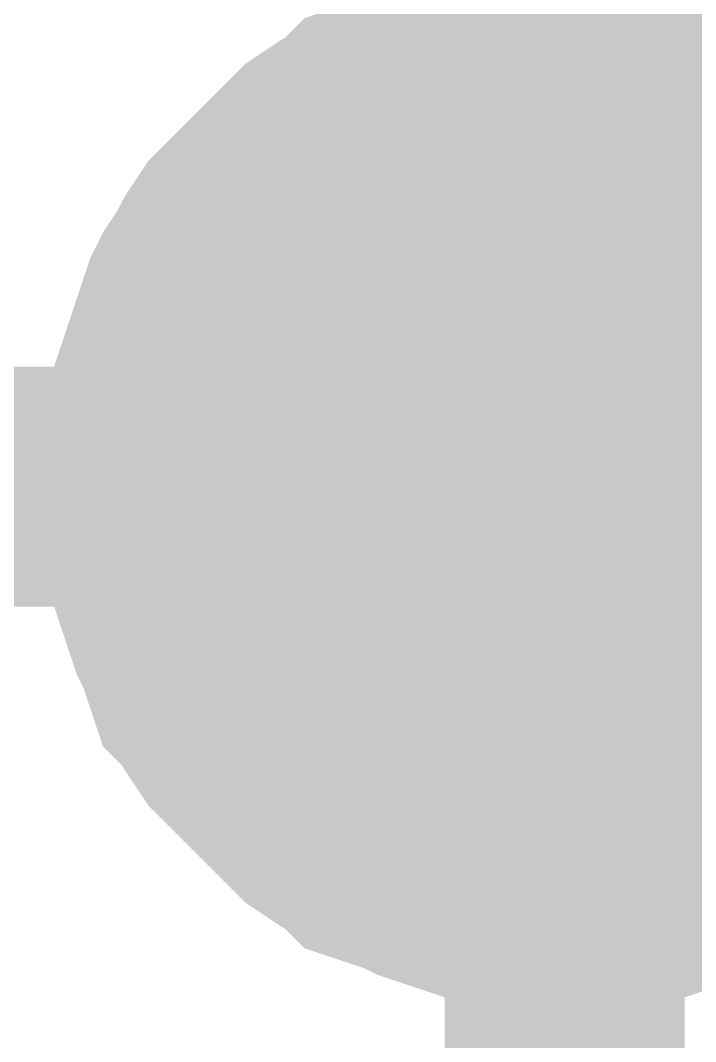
# Model space of a CAD drawing. Header units: inches. Extents: x 0 to 431, y 0 to 297.
# Drawn here: x 127.324 to 128.167, y 77.285 to 78.559 of the extents above; entities that cross this region are included whole.
import ezdxf

# ---------------------------------------------------------------- set-up
doc = ezdxf.new("R2010")
doc.units = ezdxf.units.IN
doc.layers.add('Sheet', color=255, linetype='Continuous')

msp = doc.modelspace()

# ---------------------------------------------------------------- linework, layer by layer
at = {"layer": 'Sheet'}
for points in [[(121.3751, 77.9772, 0.2997, 0.2997, 0), (128.0038, 77.9772, 0.2997, 0.2997, 0), (128.0038, 109.1563, 0.2997, 0.2997, 0), (97.3891, 109.1563, 0.2997, 0.2997, 0)], [(127.4997, 77.9772, 0.2997, 0.2997, 0), (127.4997, 78.0024, 0.2997, 0.2997, 0), (127.4997, 78.0276, 0.2997, 0.2997, 0), (127.5081, 78.0528, 0.2997, 0.2997, 0), (127.5081, 78.078, 0.2997, 0.2997, 0), (127.5165, 78.1032, 0.2997, 0.2997, 0), (127.5249, 78.1284, 0.2997, 0.2997, 0), (127.5333, 78.1536, 0.2997, 0.2997, 0), (127.5417, 78.1788, 0.2997, 0.2997, 0), (127.5501, 78.2041, 0.2997, 0.2997, 0), (127.5585, 78.2209, 0.2997, 0.2997, 0), (127.5753, 78.2461, 0.2997, 0.2997, 0), (127.5837, 78.2629, 0.2997, 0.2997, 0), (127.6005, 78.2881, 0.2997, 0.2997, 0), (127.6173, 78.3049, 0.2997, 0.2997, 0), (127.6341, 78.3217, 0.2997, 0.2997, 0), (127.6509, 78.3385, 0.2997, 0.2997, 0), (127.6677, 78.3553, 0.2997, 0.2997, 0), (127.6845, 78.3721, 0.2997, 0.2997, 0), (127.7013, 78.3889, 0.2997, 0.2997, 0), (127.7265, 78.4057, 0.2997, 0.2997, 0), (127.7433, 78.4141, 0.2997, 0.2997, 0), (127.7601, 78.4309, 0.2997, 0.2997, 0), (127.7853, 78.4393, 0.2997, 0.2997, 0), (127.8106, 78.4477, 0.2997, 0.2997, 0), (127.8274, 78.4561, 0.2997, 0.2997, 0), (127.8526, 78.4645, 0.2997, 0.2997, 0), (127.8778, 78.4729, 0.2997, 0.2997, 0), (127.903, 78.4813, 0.2997, 0.2997, 0), (127.9282, 78.4813, 0.2997, 0.2997, 0), (127.9534, 78.4897, 0.2997, 0.2997, 0), (127.9786, 78.4897, 0.2997, 0.2997, 0), (128.0038, 78.4897, 0.2997, 0.2997, 0)], [(127.4997, 77.9772, 0.2997, 0.2997, 0), (127.4997, 78.0024, 0.2997, 0.2997, 0), (127.4997, 78.0276, 0.2997, 0.2997, 0), (127.5081, 78.0528, 0.2997, 0.2997, 0), (127.5081, 78.078, 0.2997, 0.2997, 0), (127.5165, 78.1032, 0.2997, 0.2997, 0), (127.5249, 78.1284, 0.2997, 0.2997, 0), (127.5333, 78.1536, 0.2997, 0.2997, 0), (127.5417, 78.1788, 0.2997, 0.2997, 0), (127.5501, 78.2041, 0.2997, 0.2997, 0), (127.5585, 78.2209, 0.2997, 0.2997, 0), (127.5753, 78.2461, 0.2997, 0.2997, 0), (127.5837, 78.2629, 0.2997, 0.2997, 0), (127.6005, 78.2881, 0.2997, 0.2997, 0), (127.6173, 78.3049, 0.2997, 0.2997, 0), (127.6341, 78.3217, 0.2997, 0.2997, 0), (127.6509, 78.3385, 0.2997, 0.2997, 0), (127.6677, 78.3553, 0.2997, 0.2997, 0), (127.6845, 78.3721, 0.2997, 0.2997, 0), (127.7013, 78.3889, 0.2997, 0.2997, 0), (127.7265, 78.4057, 0.2997, 0.2997, 0), (127.7433, 78.4141, 0.2997, 0.2997, 0), (127.7601, 78.4309, 0.2997, 0.2997, 0), (127.7853, 78.4393, 0.2997, 0.2997, 0), (127.8106, 78.4477, 0.2997, 0.2997, 0), (127.8274, 78.4561, 0.2997, 0.2997, 0), (127.8526, 78.4645, 0.2997, 0.2997, 0), (127.8778, 78.4729, 0.2997, 0.2997, 0), (127.903, 78.4813, 0.2997, 0.2997, 0), (127.9282, 78.4813, 0.2997, 0.2997, 0), (127.9534, 78.4897, 0.2997, 0.2997, 0), (127.9786, 78.4897, 0.2997, 0.2997, 0), (128.0038, 78.4897, 0.2997, 0.2997, 0)], [(127.4997, 77.9772, 0.2997, 0.2997, 0), (127.4997, 78.0024, 0.2997, 0.2997, 0), (127.4997, 78.0276, 0.2997, 0.2997, 0), (127.5081, 78.0528, 0.2997, 0.2997, 0), (127.5081, 78.078, 0.2997, 0.2997, 0), (127.5165, 78.1032, 0.2997, 0.2997, 0), (127.5249, 78.1284, 0.2997, 0.2997, 0), (127.5333, 78.1536, 0.2997, 0.2997, 0), (127.5417, 78.1788, 0.2997, 0.2997, 0), (127.5501, 78.2041, 0.2997, 0.2997, 0), (127.5585, 78.2209, 0.2997, 0.2997, 0), (127.5753, 78.2461, 0.2997, 0.2997, 0), (127.5837, 78.2629, 0.2997, 0.2997, 0), (127.6005, 78.2881, 0.2997, 0.2997, 0), (127.6173, 78.3049, 0.2997, 0.2997, 0), (127.6341, 78.3217, 0.2997, 0.2997, 0), (127.6509, 78.3385, 0.2997, 0.2997, 0), (127.6677, 78.3553, 0.2997, 0.2997, 0), (127.6845, 78.3721, 0.2997, 0.2997, 0), (127.7013, 78.3889, 0.2997, 0.2997, 0), (127.7265, 78.4057, 0.2997, 0.2997, 0), (127.7433, 78.4141, 0.2997, 0.2997, 0), (127.7601, 78.4309, 0.2997, 0.2997, 0), (127.7853, 78.4393, 0.2997, 0.2997, 0), (127.8106, 78.4477, 0.2997, 0.2997, 0), (127.8274, 78.4561, 0.2997, 0.2997, 0), (127.8526, 78.4645, 0.2997, 0.2997, 0), (127.8778, 78.4729, 0.2997, 0.2997, 0), (127.903, 78.4813, 0.2997, 0.2997, 0), (127.9282, 78.4813, 0.2997, 0.2997, 0), (127.9534, 78.4897, 0.2997, 0.2997, 0), (127.9786, 78.4897, 0.2997, 0.2997, 0), (128.0038, 78.4897, 0.2997, 0.2997, 0)], [(127.4997, 77.9772, 0.2997, 0.2997, 0), (127.4997, 78.0024, 0.2997, 0.2997, 0), (127.4997, 78.0276, 0.2997, 0.2997, 0), (127.5081, 78.0528, 0.2997, 0.2997, 0), (127.5081, 78.078, 0.2997, 0.2997, 0), (127.5165, 78.1032, 0.2997, 0.2997, 0), (127.5249, 78.1284, 0.2997, 0.2997, 0), (127.5333, 78.1536, 0.2997, 0.2997, 0), (127.5417, 78.1788, 0.2997, 0.2997, 0), (127.5501, 78.2041, 0.2997, 0.2997, 0), (127.5585, 78.2209, 0.2997, 0.2997, 0), (127.5753, 78.2461, 0.2997, 0.2997, 0), (127.5837, 78.2629, 0.2997, 0.2997, 0), (127.6005, 78.2881, 0.2997, 0.2997, 0), (127.6173, 78.3049, 0.2997, 0.2997, 0), (127.6341, 78.3217, 0.2997, 0.2997, 0), (127.6509, 78.3385, 0.2997, 0.2997, 0), (127.6677, 78.3553, 0.2997, 0.2997, 0), (127.6845, 78.3721, 0.2997, 0.2997, 0), (127.7013, 78.3889, 0.2997, 0.2997, 0), (127.7265, 78.4057, 0.2997, 0.2997, 0), (127.7433, 78.4141, 0.2997, 0.2997, 0), (127.7601, 78.4309, 0.2997, 0.2997, 0), (127.7853, 78.4393, 0.2997, 0.2997, 0), (127.8106, 78.4477, 0.2997, 0.2997, 0), (127.8274, 78.4561, 0.2997, 0.2997, 0), (127.8526, 78.4645, 0.2997, 0.2997, 0), (127.8778, 78.4729, 0.2997, 0.2997, 0), (127.903, 78.4813, 0.2997, 0.2997, 0), (127.9282, 78.4813, 0.2997, 0.2997, 0), (127.9534, 78.4897, 0.2997, 0.2997, 0), (127.9786, 78.4897, 0.2997, 0.2997, 0), (128.0038, 78.4897, 0.2997, 0.2997, 0)], [(128.0038, 78.4897, 0.2997, 0.2997, 0), (128.0038, 78.4897, 0.2997, 0.2997, 0)], [(128.0038, 78.4897, 0.2997, 0.2997, 0), (128.029, 78.4897, 0.2997, 0.2997, 0), (128.0542, 78.4897, 0.2997, 0.2997, 0), (128.0794, 78.4813, 0.2997, 0.2997, 0), (128.1046, 78.4813, 0.2997, 0.2997, 0), (128.1298, 78.4729, 0.2997, 0.2997, 0), (128.155, 78.4645, 0.2997, 0.2997, 0), (128.1802, 78.4561, 0.2997, 0.2997, 0), (128.2054, 78.4477, 0.2997, 0.2997, 0), (128.2306, 78.4393, 0.2997, 0.2997, 0), (128.2474, 78.4309, 0.2997, 0.2997, 0), (128.2726, 78.4141, 0.2997, 0.2997, 0), (128.2894, 78.4057, 0.2997, 0.2997, 0), (128.3146, 78.3889, 0.2997, 0.2997, 0), (128.3314, 78.3721, 0.2997, 0.2997, 0)], [(128.0038, 78.4897, 0.2997, 0.2997, 0), (128.0038, 78.4897, 0.2997, 0.2997, 0)], [(128.0038, 78.4897, 0.2997, 0.2997, 0), (128.029, 78.4897, 0.2997, 0.2997, 0), (128.0542, 78.4897, 0.2997, 0.2997, 0), (128.0794, 78.4813, 0.2997, 0.2997, 0), (128.1046, 78.4813, 0.2997, 0.2997, 0), (128.1298, 78.4729, 0.2997, 0.2997, 0), (128.155, 78.4645, 0.2997, 0.2997, 0), (128.1802, 78.4561, 0.2997, 0.2997, 0), (128.2054, 78.4477, 0.2997, 0.2997, 0), (128.2306, 78.4393, 0.2997, 0.2997, 0), (128.2474, 78.4309, 0.2997, 0.2997, 0), (128.2726, 78.4141, 0.2997, 0.2997, 0), (128.2894, 78.4057, 0.2997, 0.2997, 0), (128.3146, 78.3889, 0.2997, 0.2997, 0), (128.3314, 78.3721, 0.2997, 0.2997, 0)], [(128.0038, 78.4897, 0.2997, 0.2997, 0), (128.0038, 78.4897, 0.2997, 0.2997, 0)], [(128.0038, 78.4897, 0.2997, 0.2997, 0), (128.029, 78.4897, 0.2997, 0.2997, 0), (128.0542, 78.4897, 0.2997, 0.2997, 0), (128.0794, 78.4813, 0.2997, 0.2997, 0), (128.1046, 78.4813, 0.2997, 0.2997, 0), (128.1298, 78.4729, 0.2997, 0.2997, 0), (128.155, 78.4645, 0.2997, 0.2997, 0), (128.1802, 78.4561, 0.2997, 0.2997, 0), (128.2054, 78.4477, 0.2997, 0.2997, 0), (128.2306, 78.4393, 0.2997, 0.2997, 0), (128.2474, 78.4309, 0.2997, 0.2997, 0), (128.2726, 78.4141, 0.2997, 0.2997, 0), (128.2894, 78.4057, 0.2997, 0.2997, 0), (128.3146, 78.3889, 0.2997, 0.2997, 0), (128.3314, 78.3721, 0.2997, 0.2997, 0)], [(128.0038, 78.4897, 0.2997, 0.2997, 0), (128.0038, 78.4897, 0.2997, 0.2997, 0)], [(128.0038, 78.4897, 0.2997, 0.2997, 0), (128.029, 78.4897, 0.2997, 0.2997, 0), (128.0542, 78.4897, 0.2997, 0.2997, 0), (128.0794, 78.4813, 0.2997, 0.2997, 0), (128.1046, 78.4813, 0.2997, 0.2997, 0), (128.1298, 78.4729, 0.2997, 0.2997, 0), (128.155, 78.4645, 0.2997, 0.2997, 0), (128.1802, 78.4561, 0.2997, 0.2997, 0), (128.2054, 78.4477, 0.2997, 0.2997, 0), (128.2306, 78.4393, 0.2997, 0.2997, 0), (128.2474, 78.4309, 0.2997, 0.2997, 0), (128.2726, 78.4141, 0.2997, 0.2997, 0), (128.2894, 78.4057, 0.2997, 0.2997, 0), (128.3146, 78.3889, 0.2997, 0.2997, 0), (128.3314, 78.3721, 0.2997, 0.2997, 0)], [(127.4997, 77.9772, 0.0991, 0.0991, 0), (127.4997, 78.0024, 0.0991, 0.0991, 0), (127.4997, 78.0276, 0.0991, 0.0991, 0), (127.5081, 78.0528, 0.0991, 0.0991, 0), (127.5081, 78.078, 0.0991, 0.0991, 0), (127.5165, 78.1032, 0.0991, 0.0991, 0), (127.5249, 78.1284, 0.0991, 0.0991, 0), (127.5333, 78.1536, 0.0991, 0.0991, 0), (127.5417, 78.1788, 0.0991, 0.0991, 0), (127.5501, 78.2041, 0.0991, 0.0991, 0), (127.5585, 78.2209, 0.0991, 0.0991, 0), (127.5753, 78.2461, 0.0991, 0.0991, 0), (127.5837, 78.2629, 0.0991, 0.0991, 0), (127.6005, 78.2881, 0.0991, 0.0991, 0), (127.6173, 78.3049, 0.0991, 0.0991, 0), (127.6341, 78.3217, 0.0991, 0.0991, 0), (127.6509, 78.3385, 0.0991, 0.0991, 0), (127.6677, 78.3553, 0.0991, 0.0991, 0), (127.6845, 78.3721, 0.0991, 0.0991, 0), (127.7013, 78.3889, 0.0991, 0.0991, 0), (127.7265, 78.4057, 0.0991, 0.0991, 0), (127.7433, 78.4141, 0.0991, 0.0991, 0), (127.7601, 78.4309, 0.0991, 0.0991, 0), (127.7853, 78.4393, 0.0991, 0.0991, 0), (127.8106, 78.4477, 0.0991, 0.0991, 0), (127.8274, 78.4561, 0.0991, 0.0991, 0), (127.8526, 78.4645, 0.0991, 0.0991, 0), (127.8778, 78.4729, 0.0991, 0.0991, 0), (127.903, 78.4813, 0.0991, 0.0991, 0), (127.9282, 78.4813, 0.0991, 0.0991, 0), (127.9534, 78.4897, 0.0991, 0.0991, 0), (127.9786, 78.4897, 0.0991, 0.0991, 0), (128.0038, 78.4897, 0.0991, 0.0991, 0)], [(127.4997, 77.9772, 0.0991, 0.0991, 0), (127.4997, 78.0024, 0.0991, 0.0991, 0), (127.4997, 78.0276, 0.0991, 0.0991, 0), (127.5081, 78.0528, 0.0991, 0.0991, 0), (127.5081, 78.078, 0.0991, 0.0991, 0), (127.5165, 78.1032, 0.0991, 0.0991, 0), (127.5249, 78.1284, 0.0991, 0.0991, 0), (127.5333, 78.1536, 0.0991, 0.0991, 0), (127.5417, 78.1788, 0.0991, 0.0991, 0), (127.5501, 78.2041, 0.0991, 0.0991, 0), (127.5585, 78.2209, 0.0991, 0.0991, 0), (127.5753, 78.2461, 0.0991, 0.0991, 0), (127.5837, 78.2629, 0.0991, 0.0991, 0), (127.6005, 78.2881, 0.0991, 0.0991, 0), (127.6173, 78.3049, 0.0991, 0.0991, 0), (127.6341, 78.3217, 0.0991, 0.0991, 0), (127.6509, 78.3385, 0.0991, 0.0991, 0), (127.6677, 78.3553, 0.0991, 0.0991, 0), (127.6845, 78.3721, 0.0991, 0.0991, 0), (127.7013, 78.3889, 0.0991, 0.0991, 0), (127.7265, 78.4057, 0.0991, 0.0991, 0), (127.7433, 78.4141, 0.0991, 0.0991, 0), (127.7601, 78.4309, 0.0991, 0.0991, 0), (127.7853, 78.4393, 0.0991, 0.0991, 0), (127.8106, 78.4477, 0.0991, 0.0991, 0), (127.8274, 78.4561, 0.0991, 0.0991, 0), (127.8526, 78.4645, 0.0991, 0.0991, 0), (127.8778, 78.4729, 0.0991, 0.0991, 0), (127.903, 78.4813, 0.0991, 0.0991, 0), (127.9282, 78.4813, 0.0991, 0.0991, 0), (127.9534, 78.4897, 0.0991, 0.0991, 0), (127.9786, 78.4897, 0.0991, 0.0991, 0), (128.0038, 78.4897, 0.0991, 0.0991, 0)], [(127.4997, 77.9772, 0.0991, 0.0991, 0), (127.4997, 78.0024, 0.0991, 0.0991, 0), (127.4997, 78.0276, 0.0991, 0.0991, 0), (127.5081, 78.0528, 0.0991, 0.0991, 0), (127.5081, 78.078, 0.0991, 0.0991, 0), (127.5165, 78.1032, 0.0991, 0.0991, 0), (127.5249, 78.1284, 0.0991, 0.0991, 0), (127.5333, 78.1536, 0.0991, 0.0991, 0), (127.5417, 78.1788, 0.0991, 0.0991, 0), (127.5501, 78.2041, 0.0991, 0.0991, 0), (127.5585, 78.2209, 0.0991, 0.0991, 0), (127.5753, 78.2461, 0.0991, 0.0991, 0), (127.5837, 78.2629, 0.0991, 0.0991, 0), (127.6005, 78.2881, 0.0991, 0.0991, 0), (127.6173, 78.3049, 0.0991, 0.0991, 0), (127.6341, 78.3217, 0.0991, 0.0991, 0), (127.6509, 78.3385, 0.0991, 0.0991, 0), (127.6677, 78.3553, 0.0991, 0.0991, 0), (127.6845, 78.3721, 0.0991, 0.0991, 0), (127.7013, 78.3889, 0.0991, 0.0991, 0), (127.7265, 78.4057, 0.0991, 0.0991, 0), (127.7433, 78.4141, 0.0991, 0.0991, 0), (127.7601, 78.4309, 0.0991, 0.0991, 0), (127.7853, 78.4393, 0.0991, 0.0991, 0), (127.8106, 78.4477, 0.0991, 0.0991, 0), (127.8274, 78.4561, 0.0991, 0.0991, 0), (127.8526, 78.4645, 0.0991, 0.0991, 0), (127.8778, 78.4729, 0.0991, 0.0991, 0), (127.903, 78.4813, 0.0991, 0.0991, 0), (127.9282, 78.4813, 0.0991, 0.0991, 0), (127.9534, 78.4897, 0.0991, 0.0991, 0), (127.9786, 78.4897, 0.0991, 0.0991, 0), (128.0038, 78.4897, 0.0991, 0.0991, 0)], [(127.4997, 77.9772, 0.0991, 0.0991, 0), (127.4997, 78.0024, 0.0991, 0.0991, 0), (127.4997, 78.0276, 0.0991, 0.0991, 0), (127.5081, 78.0528, 0.0991, 0.0991, 0), (127.5081, 78.078, 0.0991, 0.0991, 0), (127.5165, 78.1032, 0.0991, 0.0991, 0), (127.5249, 78.1284, 0.0991, 0.0991, 0), (127.5333, 78.1536, 0.0991, 0.0991, 0), (127.5417, 78.1788, 0.0991, 0.0991, 0), (127.5501, 78.2041, 0.0991, 0.0991, 0), (127.5585, 78.2209, 0.0991, 0.0991, 0), (127.5753, 78.2461, 0.0991, 0.0991, 0), (127.5837, 78.2629, 0.0991, 0.0991, 0), (127.6005, 78.2881, 0.0991, 0.0991, 0), (127.6173, 78.3049, 0.0991, 0.0991, 0), (127.6341, 78.3217, 0.0991, 0.0991, 0), (127.6509, 78.3385, 0.0991, 0.0991, 0), (127.6677, 78.3553, 0.0991, 0.0991, 0), (127.6845, 78.3721, 0.0991, 0.0991, 0), (127.7013, 78.3889, 0.0991, 0.0991, 0), (127.7265, 78.4057, 0.0991, 0.0991, 0), (127.7433, 78.4141, 0.0991, 0.0991, 0), (127.7601, 78.4309, 0.0991, 0.0991, 0), (127.7853, 78.4393, 0.0991, 0.0991, 0), (127.8106, 78.4477, 0.0991, 0.0991, 0), (127.8274, 78.4561, 0.0991, 0.0991, 0), (127.8526, 78.4645, 0.0991, 0.0991, 0), (127.8778, 78.4729, 0.0991, 0.0991, 0), (127.903, 78.4813, 0.0991, 0.0991, 0), (127.9282, 78.4813, 0.0991, 0.0991, 0), (127.9534, 78.4897, 0.0991, 0.0991, 0), (127.9786, 78.4897, 0.0991, 0.0991, 0), (128.0038, 78.4897, 0.0991, 0.0991, 0)], [(128.0038, 78.4897, 0.0991, 0.0991, 0), (128.0038, 78.4897, 0.0991, 0.0991, 0)], [(128.0038, 78.4897, 0.0991, 0.0991, 0), (128.029, 78.4897, 0.0991, 0.0991, 0), (128.0542, 78.4897, 0.0991, 0.0991, 0), (128.0794, 78.4813, 0.0991, 0.0991, 0), (128.1046, 78.4813, 0.0991, 0.0991, 0), (128.1298, 78.4729, 0.0991, 0.0991, 0), (128.155, 78.4645, 0.0991, 0.0991, 0), (128.1802, 78.4561, 0.0991, 0.0991, 0), (128.2054, 78.4477, 0.0991, 0.0991, 0), (128.2306, 78.4393, 0.0991, 0.0991, 0)], [(128.0038, 78.4897, 0.0991, 0.0991, 0), (128.0038, 78.4897, 0.0991, 0.0991, 0)], [(128.0038, 78.4897, 0.0991, 0.0991, 0), (128.029, 78.4897, 0.0991, 0.0991, 0), (128.0542, 78.4897, 0.0991, 0.0991, 0), (128.0794, 78.4813, 0.0991, 0.0991, 0), (128.1046, 78.4813, 0.0991, 0.0991, 0), (128.1298, 78.4729, 0.0991, 0.0991, 0), (128.155, 78.4645, 0.0991, 0.0991, 0), (128.1802, 78.4561, 0.0991, 0.0991, 0), (128.2054, 78.4477, 0.0991, 0.0991, 0), (128.2306, 78.4393, 0.0991, 0.0991, 0)], [(128.0038, 78.4897, 0.0991, 0.0991, 0), (128.0038, 78.4897, 0.0991, 0.0991, 0)], [(128.0038, 78.4897, 0.0991, 0.0991, 0), (128.029, 78.4897, 0.0991, 0.0991, 0), (128.0542, 78.4897, 0.0991, 0.0991, 0), (128.0794, 78.4813, 0.0991, 0.0991, 0), (128.1046, 78.4813, 0.0991, 0.0991, 0), (128.1298, 78.4729, 0.0991, 0.0991, 0), (128.155, 78.4645, 0.0991, 0.0991, 0), (128.1802, 78.4561, 0.0991, 0.0991, 0), (128.2054, 78.4477, 0.0991, 0.0991, 0), (128.2306, 78.4393, 0.0991, 0.0991, 0)], [(128.0038, 78.4897, 0.0991, 0.0991, 0), (128.0038, 78.4897, 0.0991, 0.0991, 0)], [(128.0038, 78.4897, 0.0991, 0.0991, 0), (128.029, 78.4897, 0.0991, 0.0991, 0), (128.0542, 78.4897, 0.0991, 0.0991, 0), (128.0794, 78.4813, 0.0991, 0.0991, 0), (128.1046, 78.4813, 0.0991, 0.0991, 0), (128.1298, 78.4729, 0.0991, 0.0991, 0), (128.155, 78.4645, 0.0991, 0.0991, 0), (128.1802, 78.4561, 0.0991, 0.0991, 0), (128.2054, 78.4477, 0.0991, 0.0991, 0), (128.2306, 78.4393, 0.0991, 0.0991, 0)], [(121.3751, 72.9025, 0.2997, 0.2997, 0), (128.0038, 72.9025, 0.2997, 0.2997, 0), (128.0038, 77.9772, 0.2997, 0.2997, 0)], [(128.0038, 77.4731, 0.2997, 0.2997, 0), (127.9786, 77.4731, 0.2997, 0.2997, 0), (127.9534, 77.4731, 0.2997, 0.2997, 0), (127.9282, 77.4815, 0.2997, 0.2997, 0), (127.903, 77.4815, 0.2997, 0.2997, 0), (127.8778, 77.4899, 0.2997, 0.2997, 0), (127.8526, 77.4983, 0.2997, 0.2997, 0), (127.8274, 77.5067, 0.2997, 0.2997, 0), (127.8106, 77.5151, 0.2997, 0.2997, 0), (127.7853, 77.5235, 0.2997, 0.2997, 0), (127.7601, 77.5319, 0.2997, 0.2997, 0), (127.7433, 77.5487, 0.2997, 0.2997, 0), (127.7265, 77.5571, 0.2997, 0.2997, 0), (127.7013, 77.5739, 0.2997, 0.2997, 0), (127.6845, 77.5907, 0.2997, 0.2997, 0), (127.6677, 77.6075, 0.2997, 0.2997, 0), (127.6509, 77.6243, 0.2997, 0.2997, 0), (127.6341, 77.6411, 0.2997, 0.2997, 0), (127.6173, 77.6579, 0.2997, 0.2997, 0), (127.6005, 77.6747, 0.2997, 0.2997, 0), (127.5837, 77.6999, 0.2997, 0.2997, 0), (127.5753, 77.7167, 0.2997, 0.2997, 0), (127.5585, 77.7336, 0.2997, 0.2997, 0), (127.5501, 77.7588, 0.2997, 0.2997, 0), (127.5417, 77.784, 0.2997, 0.2997, 0), (127.5333, 77.8008, 0.2997, 0.2997, 0), (127.5249, 77.826, 0.2997, 0.2997, 0), (127.5165, 77.8512, 0.2997, 0.2997, 0), (127.5081, 77.8764, 0.2997, 0.2997, 0), (127.5081, 77.9016, 0.2997, 0.2997, 0), (127.4997, 77.9268, 0.2997, 0.2997, 0), (127.4997, 77.952, 0.2997, 0.2997, 0), (127.4997, 77.9772, 0.2997, 0.2997, 0)], [(127.4997, 77.9772, 0.2997, 0.2997, 0), (127.4997, 77.9772, 0.2997, 0.2997, 0)], [(128.0038, 77.4731, 0.2997, 0.2997, 0), (127.9786, 77.4731, 0.2997, 0.2997, 0), (127.9534, 77.4731, 0.2997, 0.2997, 0), (127.9282, 77.4815, 0.2997, 0.2997, 0), (127.903, 77.4815, 0.2997, 0.2997, 0), (127.8778, 77.4899, 0.2997, 0.2997, 0), (127.8526, 77.4983, 0.2997, 0.2997, 0), (127.8274, 77.5067, 0.2997, 0.2997, 0), (127.8106, 77.5151, 0.2997, 0.2997, 0), (127.7853, 77.5235, 0.2997, 0.2997, 0), (127.7601, 77.5319, 0.2997, 0.2997, 0), (127.7433, 77.5487, 0.2997, 0.2997, 0), (127.7265, 77.5571, 0.2997, 0.2997, 0), (127.7013, 77.5739, 0.2997, 0.2997, 0), (127.6845, 77.5907, 0.2997, 0.2997, 0), (127.6677, 77.6075, 0.2997, 0.2997, 0), (127.6509, 77.6243, 0.2997, 0.2997, 0), (127.6341, 77.6411, 0.2997, 0.2997, 0), (127.6173, 77.6579, 0.2997, 0.2997, 0), (127.6005, 77.6747, 0.2997, 0.2997, 0), (127.5837, 77.6999, 0.2997, 0.2997, 0), (127.5753, 77.7167, 0.2997, 0.2997, 0), (127.5585, 77.7336, 0.2997, 0.2997, 0), (127.5501, 77.7588, 0.2997, 0.2997, 0), (127.5417, 77.784, 0.2997, 0.2997, 0), (127.5333, 77.8008, 0.2997, 0.2997, 0), (127.5249, 77.826, 0.2997, 0.2997, 0), (127.5165, 77.8512, 0.2997, 0.2997, 0), (127.5081, 77.8764, 0.2997, 0.2997, 0), (127.5081, 77.9016, 0.2997, 0.2997, 0), (127.4997, 77.9268, 0.2997, 0.2997, 0), (127.4997, 77.952, 0.2997, 0.2997, 0), (127.4997, 77.9772, 0.2997, 0.2997, 0)], [(127.4997, 77.9772, 0.2997, 0.2997, 0), (127.4997, 77.9772, 0.2997, 0.2997, 0)], [(128.0038, 77.4731, 0.2997, 0.2997, 0), (127.9786, 77.4731, 0.2997, 0.2997, 0), (127.9534, 77.4731, 0.2997, 0.2997, 0), (127.9282, 77.4815, 0.2997, 0.2997, 0), (127.903, 77.4815, 0.2997, 0.2997, 0), (127.8778, 77.4899, 0.2997, 0.2997, 0), (127.8526, 77.4983, 0.2997, 0.2997, 0), (127.8274, 77.5067, 0.2997, 0.2997, 0), (127.8106, 77.5151, 0.2997, 0.2997, 0), (127.7853, 77.5235, 0.2997, 0.2997, 0), (127.7601, 77.5319, 0.2997, 0.2997, 0), (127.7433, 77.5487, 0.2997, 0.2997, 0), (127.7265, 77.5571, 0.2997, 0.2997, 0), (127.7013, 77.5739, 0.2997, 0.2997, 0), (127.6845, 77.5907, 0.2997, 0.2997, 0), (127.6677, 77.6075, 0.2997, 0.2997, 0), (127.6509, 77.6243, 0.2997, 0.2997, 0), (127.6341, 77.6411, 0.2997, 0.2997, 0), (127.6173, 77.6579, 0.2997, 0.2997, 0), (127.6005, 77.6747, 0.2997, 0.2997, 0), (127.5837, 77.6999, 0.2997, 0.2997, 0), (127.5753, 77.7167, 0.2997, 0.2997, 0), (127.5585, 77.7336, 0.2997, 0.2997, 0), (127.5501, 77.7588, 0.2997, 0.2997, 0), (127.5417, 77.784, 0.2997, 0.2997, 0), (127.5333, 77.8008, 0.2997, 0.2997, 0), (127.5249, 77.826, 0.2997, 0.2997, 0), (127.5165, 77.8512, 0.2997, 0.2997, 0), (127.5081, 77.8764, 0.2997, 0.2997, 0), (127.5081, 77.9016, 0.2997, 0.2997, 0), (127.4997, 77.9268, 0.2997, 0.2997, 0), (127.4997, 77.952, 0.2997, 0.2997, 0), (127.4997, 77.9772, 0.2997, 0.2997, 0)], [(127.4997, 77.9772, 0.2997, 0.2997, 0), (127.4997, 77.9772, 0.2997, 0.2997, 0)], [(128.0038, 77.4731, 0.2997, 0.2997, 0), (127.9786, 77.4731, 0.2997, 0.2997, 0), (127.9534, 77.4731, 0.2997, 0.2997, 0), (127.9282, 77.4815, 0.2997, 0.2997, 0), (127.903, 77.4815, 0.2997, 0.2997, 0), (127.8778, 77.4899, 0.2997, 0.2997, 0), (127.8526, 77.4983, 0.2997, 0.2997, 0), (127.8274, 77.5067, 0.2997, 0.2997, 0), (127.8106, 77.5151, 0.2997, 0.2997, 0), (127.7853, 77.5235, 0.2997, 0.2997, 0), (127.7601, 77.5319, 0.2997, 0.2997, 0), (127.7433, 77.5487, 0.2997, 0.2997, 0), (127.7265, 77.5571, 0.2997, 0.2997, 0), (127.7013, 77.5739, 0.2997, 0.2997, 0), (127.6845, 77.5907, 0.2997, 0.2997, 0), (127.6677, 77.6075, 0.2997, 0.2997, 0), (127.6509, 77.6243, 0.2997, 0.2997, 0), (127.6341, 77.6411, 0.2997, 0.2997, 0), (127.6173, 77.6579, 0.2997, 0.2997, 0), (127.6005, 77.6747, 0.2997, 0.2997, 0), (127.5837, 77.6999, 0.2997, 0.2997, 0), (127.5753, 77.7167, 0.2997, 0.2997, 0), (127.5585, 77.7336, 0.2997, 0.2997, 0), (127.5501, 77.7588, 0.2997, 0.2997, 0), (127.5417, 77.784, 0.2997, 0.2997, 0), (127.5333, 77.8008, 0.2997, 0.2997, 0), (127.5249, 77.826, 0.2997, 0.2997, 0), (127.5165, 77.8512, 0.2997, 0.2997, 0), (127.5081, 77.8764, 0.2997, 0.2997, 0), (127.5081, 77.9016, 0.2997, 0.2997, 0), (127.4997, 77.9268, 0.2997, 0.2997, 0), (127.4997, 77.952, 0.2997, 0.2997, 0), (127.4997, 77.9772, 0.2997, 0.2997, 0)], [(127.4997, 77.9772, 0.2997, 0.2997, 0), (127.4997, 77.9772, 0.2997, 0.2997, 0)], [(128.0038, 77.4731, 0.0991, 0.0991, 0), (127.9786, 77.4731, 0.0991, 0.0991, 0), (127.9534, 77.4731, 0.0991, 0.0991, 0), (127.9282, 77.4815, 0.0991, 0.0991, 0), (127.903, 77.4815, 0.0991, 0.0991, 0), (127.8778, 77.4899, 0.0991, 0.0991, 0), (127.8526, 77.4983, 0.0991, 0.0991, 0), (127.8274, 77.5067, 0.0991, 0.0991, 0), (127.8106, 77.5151, 0.0991, 0.0991, 0), (127.7853, 77.5235, 0.0991, 0.0991, 0), (127.7601, 77.5319, 0.0991, 0.0991, 0), (127.7433, 77.5487, 0.0991, 0.0991, 0), (127.7265, 77.5571, 0.0991, 0.0991, 0), (127.7013, 77.5739, 0.0991, 0.0991, 0), (127.6845, 77.5907, 0.0991, 0.0991, 0), (127.6677, 77.6075, 0.0991, 0.0991, 0), (127.6509, 77.6243, 0.0991, 0.0991, 0), (127.6341, 77.6411, 0.0991, 0.0991, 0), (127.6173, 77.6579, 0.0991, 0.0991, 0), (127.6005, 77.6747, 0.0991, 0.0991, 0), (127.5837, 77.6999, 0.0991, 0.0991, 0), (127.5753, 77.7167, 0.0991, 0.0991, 0), (127.5585, 77.7336, 0.0991, 0.0991, 0), (127.5501, 77.7588, 0.0991, 0.0991, 0), (127.5417, 77.784, 0.0991, 0.0991, 0), (127.5333, 77.8008, 0.0991, 0.0991, 0), (127.5249, 77.826, 0.0991, 0.0991, 0), (127.5165, 77.8512, 0.0991, 0.0991, 0), (127.5081, 77.8764, 0.0991, 0.0991, 0), (127.5081, 77.9016, 0.0991, 0.0991, 0), (127.4997, 77.9268, 0.0991, 0.0991, 0), (127.4997, 77.952, 0.0991, 0.0991, 0), (127.4997, 77.9772, 0.0991, 0.0991, 0)], [(127.4997, 77.9772, 0.0991, 0.0991, 0), (127.4997, 77.9772, 0.0991, 0.0991, 0)], [(128.0038, 77.4731, 0.0991, 0.0991, 0), (127.9786, 77.4731, 0.0991, 0.0991, 0), (127.9534, 77.4731, 0.0991, 0.0991, 0), (127.9282, 77.4815, 0.0991, 0.0991, 0), (127.903, 77.4815, 0.0991, 0.0991, 0), (127.8778, 77.4899, 0.0991, 0.0991, 0), (127.8526, 77.4983, 0.0991, 0.0991, 0), (127.8274, 77.5067, 0.0991, 0.0991, 0), (127.8106, 77.5151, 0.0991, 0.0991, 0), (127.7853, 77.5235, 0.0991, 0.0991, 0), (127.7601, 77.5319, 0.0991, 0.0991, 0), (127.7433, 77.5487, 0.0991, 0.0991, 0), (127.7265, 77.5571, 0.0991, 0.0991, 0), (127.7013, 77.5739, 0.0991, 0.0991, 0), (127.6845, 77.5907, 0.0991, 0.0991, 0), (127.6677, 77.6075, 0.0991, 0.0991, 0), (127.6509, 77.6243, 0.0991, 0.0991, 0), (127.6341, 77.6411, 0.0991, 0.0991, 0), (127.6173, 77.6579, 0.0991, 0.0991, 0), (127.6005, 77.6747, 0.0991, 0.0991, 0), (127.5837, 77.6999, 0.0991, 0.0991, 0), (127.5753, 77.7167, 0.0991, 0.0991, 0), (127.5585, 77.7336, 0.0991, 0.0991, 0), (127.5501, 77.7588, 0.0991, 0.0991, 0), (127.5417, 77.784, 0.0991, 0.0991, 0), (127.5333, 77.8008, 0.0991, 0.0991, 0), (127.5249, 77.826, 0.0991, 0.0991, 0), (127.5165, 77.8512, 0.0991, 0.0991, 0), (127.5081, 77.8764, 0.0991, 0.0991, 0), (127.5081, 77.9016, 0.0991, 0.0991, 0), (127.4997, 77.9268, 0.0991, 0.0991, 0), (127.4997, 77.952, 0.0991, 0.0991, 0), (127.4997, 77.9772, 0.0991, 0.0991, 0)], [(127.4997, 77.9772, 0.0991, 0.0991, 0), (127.4997, 77.9772, 0.0991, 0.0991, 0)], [(128.0038, 77.4731, 0.0991, 0.0991, 0), (127.9786, 77.4731, 0.0991, 0.0991, 0), (127.9534, 77.4731, 0.0991, 0.0991, 0), (127.9282, 77.4815, 0.0991, 0.0991, 0), (127.903, 77.4815, 0.0991, 0.0991, 0), (127.8778, 77.4899, 0.0991, 0.0991, 0), (127.8526, 77.4983, 0.0991, 0.0991, 0), (127.8274, 77.5067, 0.0991, 0.0991, 0), (127.8106, 77.5151, 0.0991, 0.0991, 0), (127.7853, 77.5235, 0.0991, 0.0991, 0), (127.7601, 77.5319, 0.0991, 0.0991, 0), (127.7433, 77.5487, 0.0991, 0.0991, 0), (127.7265, 77.5571, 0.0991, 0.0991, 0), (127.7013, 77.5739, 0.0991, 0.0991, 0), (127.6845, 77.5907, 0.0991, 0.0991, 0), (127.6677, 77.6075, 0.0991, 0.0991, 0), (127.6509, 77.6243, 0.0991, 0.0991, 0), (127.6341, 77.6411, 0.0991, 0.0991, 0), (127.6173, 77.6579, 0.0991, 0.0991, 0), (127.6005, 77.6747, 0.0991, 0.0991, 0), (127.5837, 77.6999, 0.0991, 0.0991, 0), (127.5753, 77.7167, 0.0991, 0.0991, 0), (127.5585, 77.7336, 0.0991, 0.0991, 0), (127.5501, 77.7588, 0.0991, 0.0991, 0), (127.5417, 77.784, 0.0991, 0.0991, 0), (127.5333, 77.8008, 0.0991, 0.0991, 0), (127.5249, 77.826, 0.0991, 0.0991, 0), (127.5165, 77.8512, 0.0991, 0.0991, 0), (127.5081, 77.8764, 0.0991, 0.0991, 0), (127.5081, 77.9016, 0.0991, 0.0991, 0), (127.4997, 77.9268, 0.0991, 0.0991, 0), (127.4997, 77.952, 0.0991, 0.0991, 0), (127.4997, 77.9772, 0.0991, 0.0991, 0)], [(127.4997, 77.9772, 0.0991, 0.0991, 0), (127.4997, 77.9772, 0.0991, 0.0991, 0)], [(128.0038, 77.4731, 0.0991, 0.0991, 0), (127.9786, 77.4731, 0.0991, 0.0991, 0), (127.9534, 77.4731, 0.0991, 0.0991, 0), (127.9282, 77.4815, 0.0991, 0.0991, 0), (127.903, 77.4815, 0.0991, 0.0991, 0), (127.8778, 77.4899, 0.0991, 0.0991, 0), (127.8526, 77.4983, 0.0991, 0.0991, 0), (127.8274, 77.5067, 0.0991, 0.0991, 0), (127.8106, 77.5151, 0.0991, 0.0991, 0), (127.7853, 77.5235, 0.0991, 0.0991, 0), (127.7601, 77.5319, 0.0991, 0.0991, 0), (127.7433, 77.5487, 0.0991, 0.0991, 0), (127.7265, 77.5571, 0.0991, 0.0991, 0), (127.7013, 77.5739, 0.0991, 0.0991, 0), (127.6845, 77.5907, 0.0991, 0.0991, 0), (127.6677, 77.6075, 0.0991, 0.0991, 0), (127.6509, 77.6243, 0.0991, 0.0991, 0), (127.6341, 77.6411, 0.0991, 0.0991, 0), (127.6173, 77.6579, 0.0991, 0.0991, 0), (127.6005, 77.6747, 0.0991, 0.0991, 0), (127.5837, 77.6999, 0.0991, 0.0991, 0), (127.5753, 77.7167, 0.0991, 0.0991, 0), (127.5585, 77.7336, 0.0991, 0.0991, 0), (127.5501, 77.7588, 0.0991, 0.0991, 0), (127.5417, 77.784, 0.0991, 0.0991, 0), (127.5333, 77.8008, 0.0991, 0.0991, 0), (127.5249, 77.826, 0.0991, 0.0991, 0), (127.5165, 77.8512, 0.0991, 0.0991, 0), (127.5081, 77.8764, 0.0991, 0.0991, 0), (127.5081, 77.9016, 0.0991, 0.0991, 0), (127.4997, 77.9268, 0.0991, 0.0991, 0), (127.4997, 77.952, 0.0991, 0.0991, 0), (127.4997, 77.9772, 0.0991, 0.0991, 0)], [(127.4997, 77.9772, 0.0991, 0.0991, 0), (127.4997, 77.9772, 0.0991, 0.0991, 0)], [(128.3314, 77.5907, 0.2997, 0.2997, 0), (128.3146, 77.5739, 0.2997, 0.2997, 0), (128.2894, 77.5571, 0.2997, 0.2997, 0), (128.2726, 77.5487, 0.2997, 0.2997, 0), (128.2474, 77.5319, 0.2997, 0.2997, 0), (128.2306, 77.5235, 0.2997, 0.2997, 0), (128.2054, 77.5151, 0.2997, 0.2997, 0), (128.1802, 77.5067, 0.2997, 0.2997, 0), (128.155, 77.4983, 0.2997, 0.2997, 0), (128.1298, 77.4899, 0.2997, 0.2997, 0), (128.1046, 77.4815, 0.2997, 0.2997, 0), (128.0794, 77.4815, 0.2997, 0.2997, 0), (128.0542, 77.4731, 0.2997, 0.2997, 0), (128.029, 77.4731, 0.2997, 0.2997, 0), (128.0038, 77.4731, 0.2997, 0.2997, 0)], [(128.3314, 77.5907, 0.2997, 0.2997, 0), (128.3146, 77.5739, 0.2997, 0.2997, 0), (128.2894, 77.5571, 0.2997, 0.2997, 0), (128.2726, 77.5487, 0.2997, 0.2997, 0), (128.2474, 77.5319, 0.2997, 0.2997, 0), (128.2306, 77.5235, 0.2997, 0.2997, 0), (128.2054, 77.5151, 0.2997, 0.2997, 0), (128.1802, 77.5067, 0.2997, 0.2997, 0), (128.155, 77.4983, 0.2997, 0.2997, 0), (128.1298, 77.4899, 0.2997, 0.2997, 0), (128.1046, 77.4815, 0.2997, 0.2997, 0), (128.0794, 77.4815, 0.2997, 0.2997, 0), (128.0542, 77.4731, 0.2997, 0.2997, 0), (128.029, 77.4731, 0.2997, 0.2997, 0), (128.0038, 77.4731, 0.2997, 0.2997, 0)], [(128.3314, 77.5907, 0.2997, 0.2997, 0), (128.3146, 77.5739, 0.2997, 0.2997, 0), (128.2894, 77.5571, 0.2997, 0.2997, 0), (128.2726, 77.5487, 0.2997, 0.2997, 0), (128.2474, 77.5319, 0.2997, 0.2997, 0), (128.2306, 77.5235, 0.2997, 0.2997, 0), (128.2054, 77.5151, 0.2997, 0.2997, 0), (128.1802, 77.5067, 0.2997, 0.2997, 0), (128.155, 77.4983, 0.2997, 0.2997, 0), (128.1298, 77.4899, 0.2997, 0.2997, 0), (128.1046, 77.4815, 0.2997, 0.2997, 0), (128.0794, 77.4815, 0.2997, 0.2997, 0), (128.0542, 77.4731, 0.2997, 0.2997, 0), (128.029, 77.4731, 0.2997, 0.2997, 0), (128.0038, 77.4731, 0.2997, 0.2997, 0)], [(128.3314, 77.5907, 0.2997, 0.2997, 0), (128.3146, 77.5739, 0.2997, 0.2997, 0), (128.2894, 77.5571, 0.2997, 0.2997, 0), (128.2726, 77.5487, 0.2997, 0.2997, 0), (128.2474, 77.5319, 0.2997, 0.2997, 0), (128.2306, 77.5235, 0.2997, 0.2997, 0), (128.2054, 77.5151, 0.2997, 0.2997, 0), (128.1802, 77.5067, 0.2997, 0.2997, 0), (128.155, 77.4983, 0.2997, 0.2997, 0), (128.1298, 77.4899, 0.2997, 0.2997, 0), (128.1046, 77.4815, 0.2997, 0.2997, 0), (128.0794, 77.4815, 0.2997, 0.2997, 0), (128.0542, 77.4731, 0.2997, 0.2997, 0), (128.029, 77.4731, 0.2997, 0.2997, 0), (128.0038, 77.4731, 0.2997, 0.2997, 0)], [(128.2306, 77.5235, 0.0991, 0.0991, 0), (128.2054, 77.5151, 0.0991, 0.0991, 0), (128.1802, 77.5067, 0.0991, 0.0991, 0), (128.155, 77.4983, 0.0991, 0.0991, 0), (128.1298, 77.4899, 0.0991, 0.0991, 0), (128.1046, 77.4815, 0.0991, 0.0991, 0), (128.0794, 77.4815, 0.0991, 0.0991, 0), (128.0542, 77.4731, 0.0991, 0.0991, 0), (128.029, 77.4731, 0.0991, 0.0991, 0), (128.0038, 77.4731, 0.0991, 0.0991, 0)], [(128.2306, 77.5235, 0.0991, 0.0991, 0), (128.2054, 77.5151, 0.0991, 0.0991, 0), (128.1802, 77.5067, 0.0991, 0.0991, 0), (128.155, 77.4983, 0.0991, 0.0991, 0), (128.1298, 77.4899, 0.0991, 0.0991, 0), (128.1046, 77.4815, 0.0991, 0.0991, 0), (128.0794, 77.4815, 0.0991, 0.0991, 0), (128.0542, 77.4731, 0.0991, 0.0991, 0), (128.029, 77.4731, 0.0991, 0.0991, 0), (128.0038, 77.4731, 0.0991, 0.0991, 0)], [(128.2306, 77.5235, 0.0991, 0.0991, 0), (128.2054, 77.5151, 0.0991, 0.0991, 0), (128.1802, 77.5067, 0.0991, 0.0991, 0), (128.155, 77.4983, 0.0991, 0.0991, 0), (128.1298, 77.4899, 0.0991, 0.0991, 0), (128.1046, 77.4815, 0.0991, 0.0991, 0), (128.0794, 77.4815, 0.0991, 0.0991, 0), (128.0542, 77.4731, 0.0991, 0.0991, 0), (128.029, 77.4731, 0.0991, 0.0991, 0), (128.0038, 77.4731, 0.0991, 0.0991, 0)], [(128.2306, 77.5235, 0.0991, 0.0991, 0), (128.2054, 77.5151, 0.0991, 0.0991, 0), (128.1802, 77.5067, 0.0991, 0.0991, 0), (128.155, 77.4983, 0.0991, 0.0991, 0), (128.1298, 77.4899, 0.0991, 0.0991, 0), (128.1046, 77.4815, 0.0991, 0.0991, 0), (128.0794, 77.4815, 0.0991, 0.0991, 0), (128.0542, 77.4731, 0.0991, 0.0991, 0), (128.029, 77.4731, 0.0991, 0.0991, 0), (128.0038, 77.4731, 0.0991, 0.0991, 0)]]:
    msp.add_lwpolyline(points, format="xyseb", dxfattribs=at)
msp.add_lwpolyline([(127.7461, 77.984, 0.508, 0.508, 1), (128.2541, 77.984, 0.508, 0.508, 1)], format="xyseb", close=True, dxfattribs=at)

doc.saveas('drawing.dxf')
